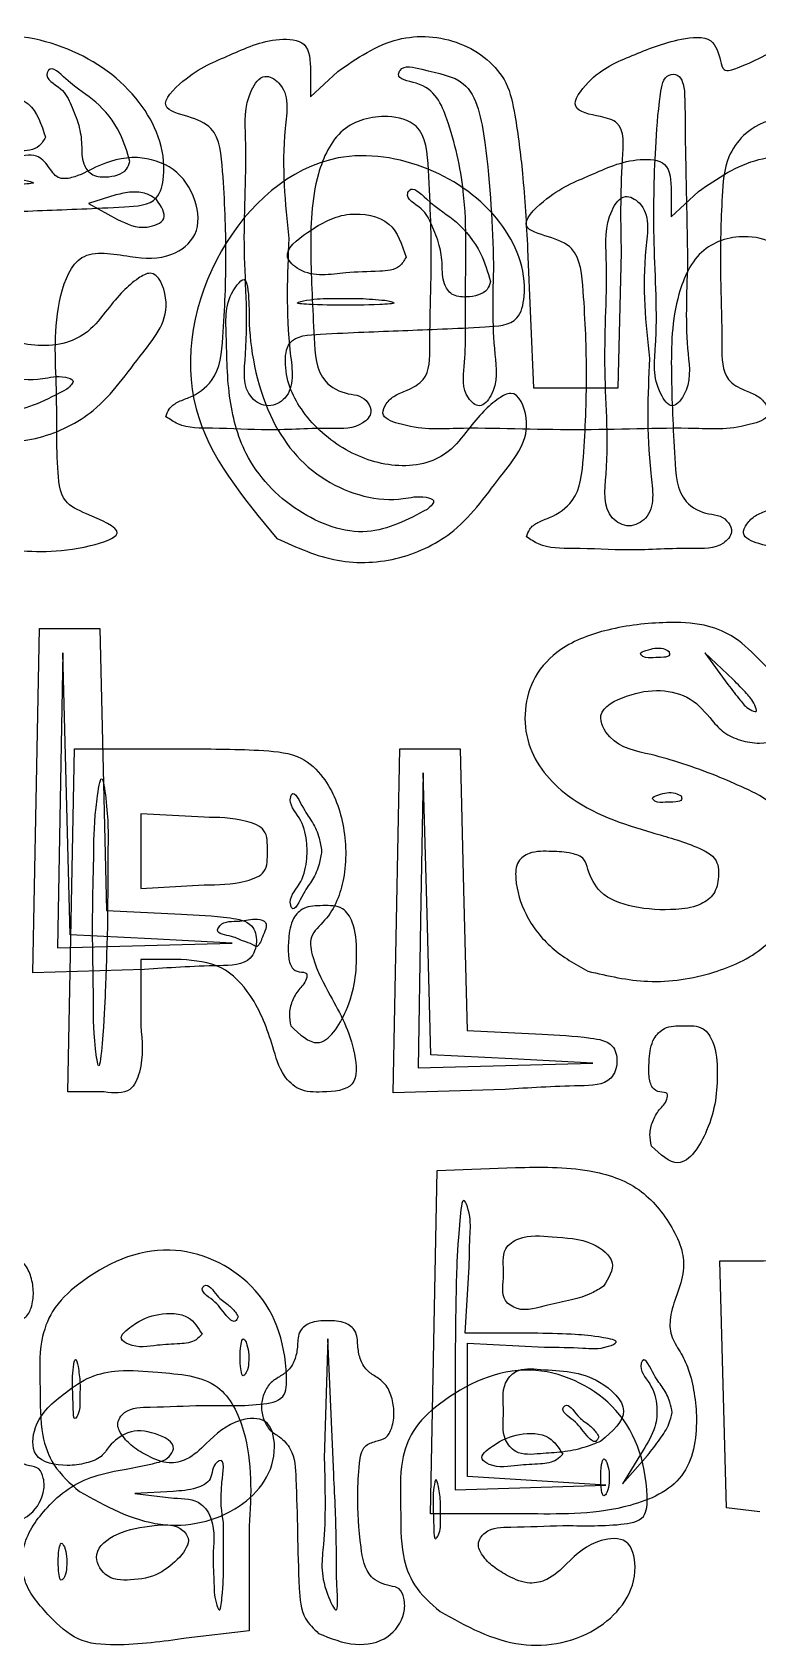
# Model space of a CAD drawing. Extents: x 0.12 to 3.45, y 0.56 to 2.39.
# Drawn here: x 2.2913 to 2.4918, y 1.8884 to 2.3354 of the extents above; entities that cross this region are included whole.
import ezdxf

# ---------------------------------------------------------------- set-up
doc = ezdxf.new("R2010")
doc.units = 0
doc.layers.get('0').update_dxf_attribs({"linetype": 'CONTINUOUS'})

msp = doc.modelspace()

# ---------------------------------------------------------------- linework, layer by layer
at = {"color": 7}
for p, q in [((2.368214, 2.324636), (2.368214, 2.317585)), ((2.368214, 2.317585), (2.375715, 2.324586)), ((2.294881, 2.306414), (2.294881, 2.306414)), ((2.318214, 2.299673), (2.318215, 2.299673)), ((2.314342, 2.290437), (2.306763, 2.288032)), ((2.325585, 2.289178), (2.325585, 2.289178)), ((2.467916, 2.291403), (2.467916, 2.284352)), ((2.467916, 2.284352), (2.475416, 2.291352)), ((2.306763, 2.288032), (2.31484, 2.283669)), ((2.36221, 2.278385), (2.36221, 2.278385)), ((2.428214, 2.275414), (2.429881, 2.237081)), ((2.394583, 2.27318), (2.394583, 2.27318)), ((2.418778, 2.271247), (2.418778, 2.271247)), ((2.453215, 2.237081), (2.454157, 2.274581)), ((2.472458, 2.271244), (2.472458, 2.271244)), ((2.417916, 2.266439), (2.417916, 2.266439)), ((2.388749, 2.261258), (2.388749, 2.261258)), ((2.461911, 2.245151), (2.461911, 2.245151)), ((2.300765, 2.236637), (2.300765, 2.236637)), ((2.429881, 2.237081), (2.441548, 2.237081)), ((2.441548, 2.237081), (2.453215, 2.237081)), ((2.328214, 2.229059), (2.328214, 2.229059)), ((2.400467, 2.203403), (2.400467, 2.203403)), ((2.358911, 2.195379), (2.358911, 2.195379)), ((2.427916, 2.195826), (2.427916, 2.195826)), ((2.292289, 2.122787), (2.293214, 2.170413)), ((2.293214, 2.170413), (2.301548, 2.170413)), ((2.301548, 2.170413), (2.309881, 2.170413)), ((2.309881, 2.170413), (2.310819, 2.131403)), ((2.299648, 2.163747), (2.298931, 2.122913)), ((2.300702, 2.12473), (2.299648, 2.163747)), ((2.467312, 2.164094), (2.467312, 2.164094)), ((2.485049, 2.156339), (2.477254, 2.163747)), ((2.477254, 2.163747), (2.483568, 2.154907)), ((2.485049, 2.156339), (2.485049, 2.156339)), ((2.301991, 2.08968), (2.302916, 2.13718)), ((2.302916, 2.13718), (2.334091, 2.137122)), ((2.39199, 2.089554), (2.392916, 2.13718)), ((2.392916, 2.13718), (2.401249, 2.13718)), ((2.401249, 2.13718), (2.409583, 2.13718)), ((2.409583, 2.13718), (2.41052, 2.09817)), ((2.310819, 2.131403), (2.311757, 2.092393)), ((2.399349, 2.130514), (2.398633, 2.08968)), ((2.400404, 2.091497), (2.399349, 2.130514)), ((2.301757, 2.085713), (2.300702, 2.12473)), ((2.470645, 2.124094), (2.470645, 2.124094)), ((2.291363, 2.07516), (2.292289, 2.122786)), ((2.292289, 2.122786), (2.292289, 2.122787)), ((2.298931, 2.122913), (2.298215, 2.08208)), ((2.338749, 2.118188), (2.321249, 2.119196)), ((2.321249, 2.119196), (2.321249, 2.108847)), ((2.321249, 2.108847), (2.321249, 2.098499)), ((2.356249, 2.108847), (2.356249, 2.108847)), ((2.371249, 2.108847), (2.371249, 2.108847)), ((2.321249, 2.098499), (2.338749, 2.099506)), ((2.41052, 2.09817), (2.411458, 2.05916)), ((2.311757, 2.092393), (2.332486, 2.091403)), ((2.301066, 2.04218), (2.30199, 2.08968)), ((2.30199, 2.08968), (2.301991, 2.08968)), ((2.312088, 2.089967), (2.312088, 2.089967)), ((2.391065, 2.041928), (2.39199, 2.089554)), ((2.39199, 2.089554), (2.39199, 2.089554)), ((2.398633, 2.08968), (2.397916, 2.048847)), ((2.401458, 2.05248), (2.400404, 2.091497)), ((2.324152, 2.084549), (2.301757, 2.085713)), ((2.322381, 2.082733), (2.346548, 2.083387)), ((2.346548, 2.083387), (2.324152, 2.08455)), ((2.324152, 2.08455), (2.324152, 2.084549)), ((2.355588, 2.08666), (2.355588, 2.08666)), ((2.298215, 2.08208), (2.322381, 2.082733)), ((2.332399, 2.078847), (2.321249, 2.078847)), ((2.321249, 2.078847), (2.321249, 2.060513)), ((2.322289, 2.07612), (2.291363, 2.07516)), ((2.444881, 2.075591), (2.444881, 2.075591)), ((2.362737, 2.060456), (2.362737, 2.060456)), ((2.411458, 2.05916), (2.432187, 2.05817)), ((2.423854, 2.051317), (2.401458, 2.05248)), ((2.397916, 2.048847), (2.422083, 2.0495)), ((2.422083, 2.0495), (2.446249, 2.050153)), ((2.446249, 2.050153), (2.423854, 2.051317)), ((2.423854, 2.051317), (2.423854, 2.051317)), ((2.311157, 2.04218), (2.301066, 2.04218)), ((2.42199, 2.042888), (2.391065, 2.041928)), ((2.462438, 2.027223), (2.462439, 2.027223)), ((2.403214, 2.020414), (2.424881, 2.021271)), ((2.40229, 1.972914), (2.403214, 2.020414)), ((2.410931, 1.975414), (2.412073, 1.993751)), ((2.482264, 1.961246), (2.481314, 1.995413)), ((2.481314, 1.995413), (2.491014, 1.995413)), ((2.449203, 1.988402), (2.449203, 1.988402)), ((2.348214, 1.980005), (2.348214, 1.980005)), ((2.338214, 1.975189), (2.338214, 1.975189)), ((2.350422, 1.972914), (2.350422, 1.972914)), ((2.372964, 1.973847), (2.371979, 1.940751)), ((2.374607, 1.93634), (2.372964, 1.973847)), ((2.401365, 1.925413), (2.402289, 1.972913)), ((2.402289, 1.972913), (2.40229, 1.972914)), ((2.408214, 1.97208), (2.408214, 1.93208)), ((2.431043, 1.975414), (2.410931, 1.975414)), ((2.411548, 1.954198), (2.411548, 1.972649)), ((2.411548, 1.972649), (2.432907, 1.971531)), ((2.303905, 1.966208), (2.303905, 1.966208)), ((2.483214, 1.92708), (2.482264, 1.961246)), ((2.411548, 1.935746), (2.411548, 1.954198)), ((2.468214, 1.953479), (2.468214, 1.953479)), ((2.447916, 1.946772), (2.447916, 1.946772)), ((2.448434, 1.945531), (2.448434, 1.945531)), ((2.437916, 1.941956), (2.437916, 1.941956)), ((2.460156, 1.94305), (2.454485, 1.933747)), ((2.454485, 1.933747), (2.46135, 1.941616)), ((2.374607, 1.93634), (2.374607, 1.93634)), ((2.430714, 1.934544), (2.411548, 1.935746)), ((2.450124, 1.93968), (2.450124, 1.93968)), ((2.304285, 1.931642), (2.304285, 1.931642)), ((2.330184, 1.931647), (2.319583, 1.931114)), ((2.403606, 1.932975), (2.403607, 1.932975)), ((2.408214, 1.93208), (2.429048, 1.93271)), ((2.429048, 1.93271), (2.449881, 1.93334)), ((2.430714, 1.934543), (2.430714, 1.934544)), ((2.449881, 1.93334), (2.430714, 1.934543)), ((2.319583, 1.931114), (2.330416, 1.929769)), ((2.492381, 1.926025), (2.483214, 1.92708)), ((2.344129, 1.923014), (2.344129, 1.923014)), ((2.42934, 1.925413), (2.401365, 1.925413)), ((2.351249, 1.922008), (2.351249, 1.893109)), ((2.300124, 1.916347), (2.300124, 1.916347)), ((2.332032, 1.913463), (2.332032, 1.913463)), ((2.296098, 1.897029), (2.296098, 1.897029)), ((2.403987, 1.898409), (2.403987, 1.898409)), ((2.351249, 1.893109), (2.333749, 1.891007)), ((2.370416, 1.892368), (2.370416, 1.892368))]:
    msp.add_line(p, q, dxfattribs=at)
for points, knots in [([(2.25921, 2.228613), (2.249773, 2.239902), (2.230468, 2.262997), (2.23871, 2.30961), (2.26976, 2.337749), (2.301777, 2.332616), (2.32183, 2.318289), (2.329087, 2.301163), (2.326081, 2.287684), (2.311278, 2.28678), (2.293936, 2.286124), (2.277078, 2.285481), (2.261976, 2.28462), (2.260939, 2.273575), (2.265975, 2.262607), (2.277545, 2.252269), (2.290353, 2.248188), (2.3004, 2.249016), (2.30736, 2.252574), (2.311703, 2.258371), (2.31608, 2.263674), (2.319812, 2.267005), (2.3255, 2.270309), (2.330813, 2.257642), (2.320461, 2.245679), (2.310341, 2.23055), (2.293291, 2.222126), (2.275438, 2.221195), (2.264681, 2.226112), (2.25921, 2.228613)], [0, 0, 0, 0, 0.042289, 0.086513, 0.127754, 0.152895, 0.177583, 0.199124, 0.20538, 0.214512, 0.237228, 0.260046, 0.268858, 0.274962, 0.288847, 0.304746, 0.31994, 0.3278, 0.334455, 0.342651, 0.349289, 0.354837, 0.358333, 0.366345, 0.382814, 0.403849, 0.420532, 0.437752, 0.455576, 0.455576, 0.455576, 0.455576]), ([(2.328214, 2.229059), (2.328446, 2.229784), (2.328986, 2.231471), (2.331473, 2.233288), (2.335958, 2.234673), (2.342982, 2.239559), (2.34435, 2.254866), (2.345083, 2.274098), (2.344329, 2.292465), (2.342938, 2.308881), (2.334857, 2.312062), (2.325236, 2.314529), (2.335357, 2.324927), (2.345545, 2.32879), (2.356451, 2.334059), (2.367941, 2.333211), (2.36812, 2.327589), (2.368214, 2.324636)], [0, 0, 0, 0, 0.00224, 0.005216, 0.008687, 0.016497, 0.02893, 0.051598, 0.074863, 0.087104, 0.094291, 0.101015, 0.10925, 0.124244, 0.138535, 0.145452, 0.153099, 0.153099, 0.153099, 0.153099]), ([(2.454157, 2.274581), (2.454004, 2.282484), (2.453789, 2.293539), (2.455289, 2.310381), (2.447719, 2.312304), (2.438825, 2.313861), (2.446802, 2.324772), (2.457065, 2.328962), (2.467956, 2.333452), (2.47935, 2.334747), (2.481313, 2.32892), (2.482266, 2.324103), (2.488368, 2.326303), (2.495477, 2.329846), (2.50606, 2.335533), (2.519586, 2.334461), (2.527909, 2.32623), (2.536431, 2.317783), (2.538556, 2.302213), (2.537952, 2.280991), (2.538964, 2.25932), (2.539388, 2.240417), (2.546959, 2.234713), (2.551689, 2.233267), (2.553919, 2.231536), (2.555718, 2.228311), (2.548934, 2.226118), (2.540567, 2.22579), (2.525613, 2.225084), (2.512193, 2.226096), (2.50166, 2.225542), (2.497597, 2.229958), (2.498946, 2.23318), (2.501356, 2.23504), (2.50463, 2.235411), (2.50805, 2.235896), (2.511085, 2.237793), (2.515509, 2.244472), (2.513892, 2.260735), (2.513959, 2.280645), (2.514346, 2.299146), (2.507293, 2.310808), (2.496715, 2.312466), (2.48827, 2.308155), (2.482614, 2.300002), (2.481716, 2.286815), (2.48133, 2.269219), (2.482034, 2.253113), (2.481869, 2.239654), (2.487693, 2.236455), (2.491597, 2.235136), (2.493962, 2.23296), (2.495828, 2.228985), (2.485975, 2.225216), (2.469761, 2.226338), (2.441548, 2.224793), (2.413334, 2.226338), (2.39712, 2.225216), (2.387267, 2.228985), (2.389133, 2.23296), (2.391498, 2.235137), (2.395405, 2.236454), (2.401243, 2.23968), (2.401051, 2.253199), (2.401859, 2.27194), (2.401226, 2.29128), (2.400012, 2.309989), (2.387815, 2.313138), (2.375625, 2.309621), (2.368437, 2.293687), (2.367998, 2.273722), (2.368946, 2.255275), (2.369816, 2.239172), (2.377291, 2.235344), (2.381758, 2.235071), (2.384154, 2.233169), (2.385497, 2.22996), (2.381434, 2.225539), (2.370936, 2.226109), (2.357231, 2.224997), (2.343199, 2.226021), (2.333036, 2.225731), (2.329282, 2.228322), (2.328214, 2.229059)], [0, 0, 0, 0, 0.02563, 0.035854, 0.04077, 0.04815, 0.055614, 0.069872, 0.08419, 0.09233, 0.098436, 0.101055, 0.104826, 0.113234, 0.12818, 0.13859, 0.151534, 0.162109, 0.173718, 0.196748, 0.226079, 0.240814, 0.249007, 0.252478, 0.255454, 0.257694, 0.261533, 0.271191, 0.286669, 0.304224, 0.312895, 0.31672, 0.319382, 0.322275, 0.325526, 0.329057, 0.332599, 0.335855, 0.352576, 0.378236, 0.397448, 0.406851, 0.415961, 0.426548, 0.433714, 0.444762, 0.46523, 0.486227, 0.495678, 0.500996, 0.504678, 0.507987, 0.510706, 0.51581, 0.531952, 0.564975, 0.597998, 0.61414, 0.619244, 0.621964, 0.625272, 0.628954, 0.634279, 0.643792, 0.66496, 0.692513, 0.70504, 0.713317, 0.726183, 0.740091, 0.761829, 0.785565, 0.798055, 0.805136, 0.808371, 0.811255, 0.813916, 0.81774, 0.826411, 0.843967, 0.859445, 0.869103, 0.872942, 0.872942, 0.872942, 0.872942]), ([(2.375715, 2.324586), (2.381046, 2.328255), (2.391197, 2.335241), (2.409915, 2.334068), (2.422436, 2.324245), (2.425205, 2.31011), (2.427146, 2.294828), (2.42783, 2.282404), (2.428214, 2.275414)], [0, 0, 0, 0, 0.018926, 0.036029, 0.052729, 0.061995, 0.078288, 0.099249, 0.099249, 0.099249, 0.099249]), ([(2.318215, 2.299673), (2.317467, 2.302313), (2.315734, 2.308434), (2.30893, 2.316896), (2.302687, 2.320105), (2.296527, 2.326473), (2.294407, 2.322546), (2.299874, 2.320131), (2.302034, 2.315167), (2.304293, 2.30992), (2.305041, 2.304385), (2.304821, 2.299541), (2.307451, 2.295639), (2.311405, 2.295254), (2.314724, 2.295748), (2.317488, 2.297187), (2.317989, 2.2989), (2.318214, 2.299673)], [0, 0, 0, 0, 0.008266, 0.019166, 0.029648, 0.034998, 0.035828, 0.041556, 0.04696, 0.052904, 0.05835, 0.063664, 0.067165, 0.071202, 0.07461, 0.077452, 0.079784, 0.079784, 0.079784, 0.079784]), ([(2.418778, 2.271247), (2.418417, 2.281954), (2.417873, 2.298132), (2.413411, 2.322686), (2.401684, 2.324251), (2.393636, 2.326695), (2.391743, 2.322281), (2.401986, 2.32148), (2.407158, 2.30905), (2.411899, 2.288431), (2.410711, 2.265115), (2.411295, 2.246384), (2.409837, 2.235599), (2.415117, 2.23087), (2.420353, 2.23728), (2.418232, 2.250784), (2.418556, 2.26294), (2.418778, 2.271247)], [0, 0, 0, 0, 0.033816, 0.051097, 0.063201, 0.069241, 0.070333, 0.07582, 0.088937, 0.10938, 0.139387, 0.157852, 0.166626, 0.170395, 0.174569, 0.186109, 0.211015, 0.211015, 0.211015, 0.211015]), ([(2.36221, 2.278385), (2.361152, 2.288112), (2.359651, 2.301918), (2.362809, 2.319823), (2.35492, 2.324483), (2.349599, 2.31657), (2.350897, 2.301087), (2.348988, 2.275987), (2.351438, 2.253632), (2.348988, 2.235293), (2.356533, 2.231151), (2.364206, 2.235304), (2.361108, 2.254282), (2.36175, 2.268318), (2.36221, 2.278385)], [0, 0, 0, 0, 0.030449, 0.043215, 0.047402, 0.052714, 0.06607, 0.095288, 0.125847, 0.138099, 0.143131, 0.148131, 0.160647, 0.192404, 0.192404, 0.192404, 0.192404]), ([(2.472458, 2.271244), (2.472336, 2.278161), (2.472115, 2.290656), (2.471742, 2.306155), (2.471742, 2.31606), (2.471463, 2.321122), (2.469938, 2.323896), (2.465743, 2.323836), (2.464314, 2.314413), (2.46329, 2.30025), (2.462776, 2.276267), (2.464543, 2.253319), (2.462498, 2.238626), (2.46806, 2.230541), (2.473773, 2.237426), (2.471637, 2.250758), (2.472125, 2.262944), (2.472458, 2.271244)], [0, 0, 0, 0, 0.020747, 0.037479, 0.046572, 0.050345, 0.052828, 0.055053, 0.060868, 0.075775, 0.102209, 0.130643, 0.143988, 0.148538, 0.152746, 0.164353, 0.189144, 0.189144, 0.189144, 0.189144]), ([(2.294881, 2.306414), (2.293769, 2.309926), (2.291458, 2.317224), (2.277995, 2.319489), (2.269529, 2.314818), (2.25979, 2.307547), (2.267806, 2.300382), (2.27726, 2.302373), (2.2861, 2.302379), (2.292862, 2.302884), (2.29436, 2.305503), (2.294881, 2.306414)], [0, 0, 0, 0, 0.010335, 0.021479, 0.034198, 0.042922, 0.047653, 0.060516, 0.069939, 0.075601, 0.078624, 0.078624, 0.078624, 0.078624]), ([(2.358911, 2.195379), (2.349474, 2.206668), (2.330169, 2.229763), (2.338411, 2.276376), (2.369461, 2.304515), (2.401478, 2.299382), (2.421531, 2.285055), (2.428788, 2.267929), (2.425782, 2.25445), (2.41098, 2.253546), (2.393637, 2.25289), (2.37678, 2.252247), (2.361678, 2.251386), (2.36064, 2.240341), (2.365676, 2.229373), (2.377247, 2.219035), (2.390055, 2.214954), (2.400102, 2.215782), (2.407061, 2.21934), (2.411404, 2.225137), (2.415782, 2.23044), (2.419514, 2.233771), (2.425202, 2.237075), (2.430515, 2.224408), (2.420162, 2.212445), (2.410043, 2.197316), (2.392993, 2.188892), (2.37514, 2.187962), (2.364383, 2.192878), (2.358911, 2.195379)], [0, 0, 0, 0, 0.042289, 0.086513, 0.127754, 0.152895, 0.177583, 0.199124, 0.20538, 0.214512, 0.237228, 0.260046, 0.268858, 0.274962, 0.288847, 0.304746, 0.31994, 0.3278, 0.334455, 0.342651, 0.349289, 0.354837, 0.358333, 0.366345, 0.382814, 0.403849, 0.420532, 0.437751, 0.455576, 0.455576, 0.455576, 0.455576]), ([(2.300765, 2.236637), (2.30176, 2.237549), (2.303499, 2.239144), (2.298611, 2.240629), (2.289559, 2.237998), (2.270475, 2.243148), (2.254964, 2.262628), (2.251118, 2.28424), (2.251594, 2.294837), (2.250574, 2.301395), (2.244751, 2.295178), (2.245324, 2.284509), (2.245328, 2.268382), (2.250026, 2.249915), (2.263666, 2.235378), (2.283794, 2.227697), (2.295325, 2.233771), (2.300765, 2.236637)], [0, 0, 0, 0, 0.002966, 0.005187, 0.011532, 0.033566, 0.057104, 0.084538, 0.092404, 0.095542, 0.097985, 0.111213, 0.129111, 0.145691, 0.167095, 0.186925, 0.204637, 0.204637, 0.204637, 0.204637]), ([(2.254583, 2.195596), (2.254913, 2.196352), (2.255761, 2.198291), (2.258971, 2.200378), (2.26348, 2.202439), (2.270765, 2.205764), (2.270963, 2.221475), (2.271378, 2.240516), (2.27117, 2.259546), (2.270498, 2.27527), (2.262834, 2.279193), (2.25289, 2.282081), (2.261458, 2.292553), (2.272741, 2.294971), (2.283395, 2.299734), (2.292071, 2.302327), (2.29578, 2.298533), (2.297903, 2.294628), (2.303556, 2.295149), (2.30984, 2.299113), (2.319786, 2.301866), (2.330926, 2.298369), (2.336962, 2.289664), (2.337779, 2.279162), (2.32897, 2.272364), (2.317998, 2.273153), (2.303782, 2.276099), (2.296565, 2.257336), (2.298363, 2.237974), (2.297764, 2.219751), (2.298987, 2.205404), (2.306637, 2.201946), (2.319112, 2.196855), (2.300137, 2.190847), (2.287406, 2.192272), (2.27055, 2.192666), (2.260113, 2.192575), (2.255804, 2.194929), (2.254583, 2.195596)], [0, 0, 0, 0, 0.002439, 0.006254, 0.010932, 0.017782, 0.028131, 0.05269, 0.077249, 0.087599, 0.094449, 0.103225, 0.109364, 0.125769, 0.139153, 0.14552, 0.149884, 0.153969, 0.157678, 0.164887, 0.176772, 0.187173, 0.197658, 0.207058, 0.21548, 0.22701, 0.240317, 0.252264, 0.278235, 0.299998, 0.309448, 0.316212, 0.326254, 0.334401, 0.357172, 0.373071, 0.383524, 0.387661, 0.387661, 0.387661, 0.387661]), ([(2.427916, 2.195826), (2.428148, 2.196551), (2.428687, 2.198238), (2.431175, 2.200054), (2.435659, 2.201439), (2.442683, 2.206325), (2.444051, 2.221632), (2.444785, 2.240864), (2.444031, 2.259232), (2.442639, 2.275648), (2.434558, 2.278829), (2.424937, 2.281295), (2.435059, 2.291693), (2.445247, 2.295557), (2.456153, 2.300825), (2.467643, 2.299978), (2.467822, 2.294355), (2.467916, 2.291403)], [0, 0, 0, 0, 0.00224, 0.005216, 0.008687, 0.016497, 0.02893, 0.051598, 0.074863, 0.087104, 0.094291, 0.101015, 0.10925, 0.124244, 0.138535, 0.145452, 0.153099, 0.153099, 0.153099, 0.153099]), ([(2.553858, 2.241347), (2.553705, 2.24925), (2.553491, 2.260306), (2.554991, 2.277148), (2.54742, 2.27907), (2.538526, 2.280628), (2.546504, 2.291538), (2.556766, 2.295728), (2.567657, 2.300219), (2.579052, 2.301513), (2.581014, 2.295687), (2.581968, 2.290869), (2.588069, 2.29307), (2.595179, 2.296612), (2.605762, 2.302299), (2.619288, 2.301228), (2.62761, 2.292996), (2.636133, 2.28455), (2.638258, 2.26898), (2.637653, 2.247757), (2.638665, 2.226087), (2.63909, 2.207184), (2.64666, 2.201479), (2.651391, 2.200034), (2.653621, 2.198303), (2.65542, 2.195077), (2.648636, 2.192885), (2.640268, 2.192556), (2.625314, 2.19185), (2.611894, 2.192862), (2.601361, 2.192309), (2.597298, 2.196724), (2.598648, 2.199947), (2.601057, 2.201806), (2.604331, 2.202178), (2.607752, 2.202663), (2.610786, 2.204559), (2.615211, 2.211238), (2.613594, 2.227502), (2.613661, 2.247412), (2.614047, 2.265912), (2.606995, 2.277575), (2.596416, 2.279232), (2.587972, 2.274922), (2.582315, 2.266768), (2.581417, 2.253582), (2.581031, 2.235985), (2.581735, 2.219879), (2.581571, 2.20642), (2.587395, 2.203222), (2.591298, 2.201903), (2.593663, 2.199727), (2.595529, 2.195751), (2.585676, 2.191983), (2.569463, 2.193104), (2.541249, 2.19156), (2.513035, 2.193104), (2.496822, 2.191982), (2.486969, 2.195751), (2.488835, 2.199727), (2.4912, 2.201903), (2.495107, 2.203221), (2.500945, 2.206447), (2.500752, 2.219965), (2.50156, 2.238706), (2.500927, 2.258046), (2.499713, 2.276756), (2.487517, 2.279904), (2.475327, 2.276387), (2.468139, 2.260454), (2.4677, 2.240488), (2.468647, 2.222041), (2.469518, 2.205938), (2.476992, 2.202111), (2.48146, 2.201838), (2.483856, 2.199936), (2.485198, 2.196727), (2.481136, 2.192306), (2.470637, 2.192875), (2.456933, 2.191763), (2.4429, 2.192787), (2.432738, 2.192498), (2.428984, 2.195089), (2.427916, 2.195826)], [0, 0, 0, 0, 0.02563, 0.035854, 0.04077, 0.04815, 0.055614, 0.069872, 0.08419, 0.09233, 0.098436, 0.101055, 0.104826, 0.113234, 0.12818, 0.13859, 0.151534, 0.162109, 0.173718, 0.196748, 0.226079, 0.240814, 0.249007, 0.252478, 0.255454, 0.257694, 0.261533, 0.271191, 0.286669, 0.304224, 0.312895, 0.31672, 0.319382, 0.322275, 0.325526, 0.329057, 0.332599, 0.335855, 0.352576, 0.378236, 0.397448, 0.406851, 0.415961, 0.426548, 0.433714, 0.444762, 0.465231, 0.486227, 0.495678, 0.500996, 0.504678, 0.507987, 0.510707, 0.51581, 0.531952, 0.564975, 0.597998, 0.61414, 0.619244, 0.621964, 0.625272, 0.628954, 0.634279, 0.643792, 0.66496, 0.692513, 0.70504, 0.713317, 0.726182, 0.740091, 0.761829, 0.785565, 0.798055, 0.805136, 0.808371, 0.811255, 0.813916, 0.81774, 0.826411, 0.843967, 0.859445, 0.869102, 0.872942, 0.872942, 0.872942, 0.872942]), ([(2.475416, 2.291352), (2.480748, 2.295022), (2.490898, 2.302007), (2.509616, 2.300835), (2.522138, 2.291012), (2.524906, 2.276876), (2.526847, 2.261594), (2.527531, 2.249171), (2.527916, 2.24218)], [0, 0, 0, 0, 0.018926, 0.036029, 0.052729, 0.061995, 0.078288, 0.099249, 0.099249, 0.099249, 0.099249]), ([(2.289048, 2.294492), (2.28676, 2.294701), (2.281913, 2.295142), (2.274263, 2.294922), (2.269633, 2.29505), (2.263171, 2.293586), (2.272308, 2.293149), (2.278196, 2.293156), (2.284173, 2.293123), (2.293196, 2.29362), (2.290226, 2.294245), (2.289048, 2.294492)], [0, 0, 0, 0, 0.006959, 0.014743, 0.021702, 0.02428, 0.028202, 0.037632, 0.047063, 0.050985, 0.053563, 0.053563, 0.053563, 0.053563]), ([(2.325585, 2.289178), (2.324655, 2.28978), (2.32259, 2.291116), (2.318529, 2.291385), (2.315785, 2.290764), (2.314342, 2.290437)], [0, 0, 0, 0, 0.003282, 0.007286, 0.011731, 0.011731, 0.011731, 0.011731]), ([(2.31484, 2.283669), (2.317368, 2.282414), (2.321429, 2.280398), (2.329377, 2.283527), (2.32689, 2.287234), (2.325585, 2.289178)], [0, 0, 0, 0, 0.008456, 0.013586, 0.019249, 0.019249, 0.019249, 0.019249]), ([(2.417916, 2.266439), (2.417169, 2.269079), (2.415435, 2.2752), (2.408631, 2.283662), (2.402389, 2.286871), (2.396229, 2.293239), (2.394108, 2.289312), (2.399575, 2.286897), (2.401735, 2.281934), (2.403994, 2.276686), (2.404743, 2.271151), (2.404522, 2.266307), (2.407153, 2.262405), (2.411107, 2.262021), (2.414426, 2.262515), (2.41719, 2.263953), (2.41769, 2.265666), (2.417916, 2.266439)], [0, 0, 0, 0, 0.008266, 0.019166, 0.029648, 0.034998, 0.035828, 0.041556, 0.04696, 0.052905, 0.05835, 0.063665, 0.067165, 0.071202, 0.07461, 0.077452, 0.079784, 0.079784, 0.079784, 0.079784]), ([(2.461911, 2.245151), (2.460854, 2.254879), (2.459353, 2.268685), (2.46251, 2.28659), (2.454622, 2.291249), (2.449301, 2.283337), (2.450598, 2.267853), (2.448689, 2.242753), (2.451139, 2.220399), (2.44869, 2.202059), (2.456234, 2.197917), (2.463907, 2.202071), (2.46081, 2.221049), (2.461451, 2.235084), (2.461911, 2.245151)], [0, 0, 0, 0, 0.030449, 0.043215, 0.047402, 0.052714, 0.06607, 0.095288, 0.125847, 0.138099, 0.143131, 0.148131, 0.160647, 0.192404, 0.192404, 0.192404, 0.192404]), ([(2.394583, 2.27318), (2.393471, 2.276692), (2.39116, 2.28399), (2.377697, 2.286255), (2.36923, 2.281585), (2.359492, 2.274313), (2.367507, 2.267148), (2.376962, 2.269139), (2.385801, 2.269145), (2.392563, 2.26965), (2.394061, 2.272269), (2.394583, 2.27318)], [0, 0, 0, 0, 0.010335, 0.021479, 0.034198, 0.042922, 0.047653, 0.060516, 0.069939, 0.075601, 0.078624, 0.078624, 0.078624, 0.078624]), ([(2.400467, 2.203403), (2.401461, 2.204315), (2.403201, 2.20591), (2.398313, 2.207396), (2.389261, 2.204764), (2.370177, 2.209915), (2.354666, 2.229394), (2.350819, 2.251006), (2.351296, 2.261603), (2.350275, 2.268161), (2.344453, 2.261944), (2.345026, 2.251275), (2.345029, 2.235148), (2.349728, 2.216681), (2.363367, 2.202144), (2.383496, 2.194463), (2.395027, 2.200537), (2.400467, 2.203403)], [0, 0, 0, 0, 0.002966, 0.005187, 0.011532, 0.033566, 0.057104, 0.084538, 0.092404, 0.095542, 0.097985, 0.111213, 0.129111, 0.145691, 0.167095, 0.186925, 0.204637, 0.204637, 0.204637, 0.204637]), ([(2.388749, 2.261258), (2.386461, 2.261467), (2.381615, 2.261908), (2.373965, 2.261688), (2.369334, 2.261816), (2.362872, 2.260352), (2.37201, 2.259915), (2.377897, 2.259922), (2.383875, 2.259889), (2.392897, 2.260386), (2.389927, 2.261011), (2.388749, 2.261258)], [0, 0, 0, 0, 0.006959, 0.014743, 0.021702, 0.02428, 0.028202, 0.037632, 0.047063, 0.050985, 0.053563, 0.053563, 0.053563, 0.053563]), ([(2.444881, 2.075591), (2.44141, 2.077546), (2.434518, 2.081428), (2.427363, 2.090699), (2.424759, 2.099154), (2.424896, 2.105972), (2.429376, 2.108988), (2.434712, 2.108743), (2.4397, 2.108568), (2.444027, 2.107121), (2.445173, 2.102376), (2.448255, 2.096214), (2.458089, 2.092842), (2.467415, 2.092342), (2.475098, 2.093335), (2.479852, 2.096356), (2.4812, 2.101145), (2.481026, 2.107149), (2.472726, 2.111153), (2.45884, 2.114888), (2.440301, 2.121034), (2.426134, 2.137796), (2.42757, 2.155431), (2.437896, 2.166095), (2.451066, 2.170775), (2.46461, 2.172339), (2.476317, 2.171976), (2.485262, 2.168675), (2.493135, 2.161115), (2.500543, 2.15351), (2.50264, 2.140617), (2.493299, 2.138215), (2.487156, 2.139329), (2.482388, 2.141343), (2.478382, 2.145955), (2.473734, 2.151695), (2.464437, 2.153893), (2.456219, 2.152354), (2.446416, 2.147757), (2.451812, 2.137533), (2.461448, 2.136025), (2.471355, 2.132978), (2.480053, 2.129929), (2.488335, 2.126217), (2.495971, 2.122622), (2.500593, 2.114635), (2.500746, 2.105376), (2.501531, 2.096165), (2.499033, 2.087873), (2.491978, 2.080131), (2.478972, 2.074311), (2.461929, 2.071666), (2.450395, 2.074322), (2.444881, 2.075591)], [0, 0, 0, 0, 0.011875, 0.023583, 0.033869, 0.038594, 0.042324, 0.048568, 0.054104, 0.05784, 0.060759, 0.067932, 0.077756, 0.089649, 0.096227, 0.100745, 0.105488, 0.110625, 0.117106, 0.130156, 0.155676, 0.173488, 0.191951, 0.202393, 0.216501, 0.232868, 0.243252, 0.251345, 0.260807, 0.275445, 0.283953, 0.292857, 0.29819, 0.303285, 0.307827, 0.316376, 0.324883, 0.334386, 0.343269, 0.349702, 0.362108, 0.371206, 0.381069, 0.389599, 0.398665, 0.405575, 0.415946, 0.426029, 0.433194, 0.441185, 0.456624, 0.475014, 0.49186, 0.49186, 0.49186, 0.49186]), ([(2.467312, 2.164094), (2.466793, 2.1644), (2.465608, 2.165098), (2.463199, 2.165025), (2.461463, 2.164556), (2.458843, 2.16366), (2.460718, 2.1621), (2.463035, 2.162434), (2.465223, 2.162345), (2.467737, 2.162751), (2.467426, 2.163733), (2.467312, 2.164094)], [0, 0, 0, 0, 0.00179, 0.004087, 0.00664, 0.00844, 0.009426, 0.012288, 0.015233, 0.016926, 0.017914, 0.017914, 0.017914, 0.017914]), ([(2.483568, 2.154907), (2.484742, 2.153448), (2.48675, 2.150952), (2.488642, 2.14842), (2.491897, 2.146928), (2.490718, 2.150389), (2.488544, 2.15264), (2.486333, 2.15498), (2.485049, 2.156339)], [0, 0, 0, 0, 0.005437, 0.0093, 0.010985, 0.012751, 0.016654, 0.022066, 0.022066, 0.022066, 0.022066]), ([(2.334091, 2.137122), (2.341069, 2.137116), (2.351552, 2.137109), (2.365273, 2.13582), (2.373536, 2.128004), (2.377966, 2.116098), (2.378301, 2.101898), (2.374287, 2.09109), (2.367453, 2.085479), (2.369159, 2.077125), (2.374594, 2.067061), (2.380351, 2.056794), (2.381501, 2.042802), (2.371925, 2.042072), (2.365112, 2.042152), (2.359814, 2.047347), (2.357245, 2.056953), (2.353157, 2.067949), (2.343976, 2.077854), (2.336276, 2.078514), (2.332399, 2.078847)], [0, 0, 0, 0, 0.021165, 0.031791, 0.039698, 0.053782, 0.068843, 0.081484, 0.087408, 0.093046, 0.104605, 0.122178, 0.130392, 0.138884, 0.145445, 0.150865, 0.159484, 0.17496, 0.1861, 0.197396, 0.197396, 0.197396, 0.197396]), ([(2.312088, 2.089967), (2.312087, 2.096864), (2.312086, 2.108683), (2.312347, 2.118659), (2.310411, 2.131786), (2.308289, 2.118122), (2.30835, 2.107873), (2.307682, 2.088341), (2.308282, 2.069199), (2.308041, 2.059042), (2.309716, 2.046462), (2.31106, 2.060877), (2.311498, 2.070717), (2.311872, 2.082932), (2.312088, 2.089967)], [0, 0, 0, 0, 0.019587, 0.033569, 0.039018, 0.044718, 0.059317, 0.079749, 0.099949, 0.113931, 0.118721, 0.124966, 0.139565, 0.159392, 0.159392, 0.159392, 0.159392]), ([(2.371249, 2.108847), (2.37107, 2.110046), (2.370666, 2.11276), (2.368775, 2.117066), (2.366379, 2.119813), (2.363581, 2.12616), (2.361899, 2.121879), (2.365782, 2.118043), (2.367281, 2.112054), (2.367281, 2.10564), (2.365782, 2.099651), (2.361899, 2.095815), (2.363581, 2.091534), (2.366379, 2.097882), (2.368775, 2.100628), (2.370666, 2.104935), (2.37107, 2.107648), (2.371249, 2.108847)], [0, 0, 0, 0, 0.003669, 0.008301, 0.013041, 0.018043, 0.018848, 0.025121, 0.031747, 0.03745, 0.044076, 0.050349, 0.051154, 0.056156, 0.060895, 0.065528, 0.069197, 0.069197, 0.069197, 0.069197]), ([(2.470645, 2.124094), (2.470126, 2.1244), (2.468941, 2.125098), (2.466532, 2.125025), (2.464797, 2.124556), (2.462176, 2.12366), (2.464051, 2.1221), (2.466368, 2.122434), (2.468557, 2.122345), (2.471071, 2.122751), (2.47076, 2.123733), (2.470645, 2.124094)], [0, 0, 0, 0, 0.00179, 0.004087, 0.00664, 0.00844, 0.009426, 0.012288, 0.015233, 0.016926, 0.017914, 0.017914, 0.017914, 0.017914]), ([(2.356249, 2.108847), (2.356289, 2.110957), (2.356367, 2.115089), (2.34817, 2.118122), (2.342571, 2.118161), (2.338749, 2.118188)], [0, 0, 0, 0, 0.005716, 0.011193, 0.022973, 0.022973, 0.022973, 0.022973]), ([(2.338749, 2.099506), (2.342571, 2.099533), (2.34817, 2.099573), (2.356367, 2.102605), (2.356289, 2.106737), (2.356249, 2.108847)], [0, 0, 0, 0, 0.01178, 0.017256, 0.022973, 0.022973, 0.022973, 0.022973]), ([(2.362737, 2.060456), (2.362524, 2.061529), (2.36207, 2.063818), (2.362967, 2.067317), (2.364747, 2.070619), (2.366953, 2.072429), (2.367427, 2.075487), (2.36481, 2.07516), (2.362614, 2.076646), (2.361891, 2.08033), (2.36213, 2.08485), (2.362689, 2.089874), (2.366526, 2.093764), (2.371586, 2.093707), (2.377184, 2.093883), (2.380719, 2.088048), (2.381183, 2.078102), (2.380189, 2.066914), (2.371186, 2.052553), (2.365239, 2.058115), (2.362737, 2.060456)], [0, 0, 0, 0, 0.003245, 0.006922, 0.010586, 0.014199, 0.015754, 0.017788, 0.020051, 0.023411, 0.02821, 0.033977, 0.037981, 0.043223, 0.048745, 0.05332, 0.061704, 0.07813, 0.090069, 0.098745, 0.098745, 0.098745, 0.098745]), ([(2.332486, 2.091403), (2.336813, 2.091187), (2.34317, 2.09087), (2.352254, 2.08935), (2.353724, 2.083635), (2.351448, 2.077247), (2.338155, 2.077135), (2.328824, 2.076538), (2.322289, 2.07612)], [0, 0, 0, 0, 0.013495, 0.019829, 0.024418, 0.029233, 0.038072, 0.05873, 0.05873, 0.05873, 0.05873]), ([(2.355588, 2.08666), (2.355854, 2.087594), (2.356382, 2.089447), (2.352352, 2.090436), (2.348633, 2.088971), (2.343904, 2.089782), (2.341678, 2.085909), (2.346662, 2.085507), (2.349367, 2.08383), (2.351748, 2.083379), (2.353294, 2.082099), (2.354122, 2.083239), (2.354749, 2.084615), (2.355279, 2.085906), (2.355588, 2.08666)], [0, 0, 0, 0, 0.002461, 0.004881, 0.00987, 0.015441, 0.01678, 0.021026, 0.024653, 0.027379, 0.028613, 0.0293, 0.031017, 0.033428, 0.033428, 0.033428, 0.033428]), ([(2.321249, 2.060513), (2.321646, 2.056305), (2.322213, 2.050306), (2.318533, 2.041386), (2.313821, 2.041893), (2.311157, 2.04218)], [0, 0, 0, 0, 0.012841, 0.018304, 0.025407, 0.025407, 0.025407, 0.025407]), ([(2.432187, 2.05817), (2.436514, 2.057955), (2.442872, 2.057638), (2.451955, 2.056118), (2.453426, 2.050402), (2.451149, 2.044015), (2.437857, 2.043903), (2.428525, 2.043306), (2.42199, 2.042888)], [0, 0, 0, 0, 0.013495, 0.019829, 0.024418, 0.029233, 0.038072, 0.05873, 0.05873, 0.05873, 0.05873]), ([(2.462439, 2.027223), (2.462226, 2.028296), (2.461772, 2.030585), (2.462669, 2.034084), (2.464449, 2.037385), (2.466655, 2.039196), (2.467129, 2.042254), (2.464512, 2.041927), (2.462316, 2.043413), (2.461593, 2.047097), (2.461831, 2.051617), (2.46239, 2.05664), (2.466228, 2.060531), (2.471288, 2.060473), (2.476885, 2.06065), (2.48042, 2.054815), (2.480885, 2.044869), (2.479891, 2.033681), (2.470888, 2.01932), (2.464941, 2.024882), (2.462438, 2.027223)], [0, 0, 0, 0, 0.003245, 0.006922, 0.010586, 0.014199, 0.015754, 0.017788, 0.020051, 0.023411, 0.02821, 0.033977, 0.037981, 0.043223, 0.048745, 0.05332, 0.061704, 0.07813, 0.090069, 0.098745, 0.098745, 0.098745, 0.098745]), ([(2.424881, 2.021271), (2.431711, 2.021421), (2.443426, 2.021679), (2.459609, 2.016422), (2.467175, 2.006817), (2.471099, 1.998875), (2.471654, 1.992229), (2.469518, 1.986139), (2.467451, 1.980412), (2.46752, 1.974612), (2.470538, 1.97031), (2.473036, 1.965091), (2.474417, 1.958709), (2.475364, 1.9488), (2.472988, 1.934144), (2.452869, 1.92523), (2.438385, 1.925343), (2.42934, 1.925413)], [0, 0, 0, 0, 0.020475, 0.035124, 0.048936, 0.055796, 0.061523, 0.068354, 0.074915, 0.079817, 0.084962, 0.090285, 0.097169, 0.104314, 0.120539, 0.136962, 0.164275, 0.164275, 0.164275, 0.164275]), ([(2.270714, 1.925601), (2.269354, 1.926885), (2.265846, 1.930197), (2.265119, 1.940631), (2.264921, 1.953353), (2.264543, 1.966049), (2.264136, 1.975761), (2.260371, 1.979855), (2.25705, 1.98164), (2.255403, 1.984774), (2.254619, 1.988283), (2.255397, 1.991808), (2.257072, 1.994896), (2.259897, 1.996616), (2.262705, 1.998408), (2.264421, 2.001648), (2.264976, 2.005355), (2.265024, 2.009361), (2.268718, 2.012074), (2.273215, 2.012084), (2.277711, 2.012074), (2.281405, 2.009362), (2.281452, 2.005354), (2.28201, 2.001652), (2.283716, 1.998395), (2.286594, 1.996632), (2.289471, 1.994593), (2.291073, 1.990921), (2.291751, 1.986737), (2.291268, 1.982827), (2.289579, 1.979418), (2.2864, 1.978786), (2.282679, 1.977471), (2.28174, 1.971188), (2.281375, 1.962118), (2.281911, 1.951741), (2.283761, 1.941157), (2.289365, 1.938824), (2.293357, 1.938265), (2.294621, 1.934881), (2.29455, 1.929944), (2.290087, 1.923447), (2.280187, 1.921675), (2.274025, 1.924229), (2.270714, 1.925601)], [0, 0, 0, 0, 0.005462, 0.014087, 0.029503, 0.044331, 0.05271, 0.057196, 0.060319, 0.06381, 0.06737, 0.070931, 0.074422, 0.077545, 0.080696, 0.084298, 0.088035, 0.092091, 0.095499, 0.100437, 0.105375, 0.108782, 0.112839, 0.116576, 0.120177, 0.123329, 0.126582, 0.130565, 0.134901, 0.139177, 0.142433, 0.145263, 0.148517, 0.153455, 0.162117, 0.176729, 0.185374, 0.191114, 0.193798, 0.196641, 0.200738, 0.208648, 0.217802, 0.228434, 0.228434, 0.228434, 0.228434]), ([(2.412073, 1.993751), (2.412121, 1.996919), (2.412205, 2.00235), (2.412597, 2.007806), (2.410143, 2.014236), (2.408916, 2.000898), (2.408444, 1.991685), (2.408299, 1.979302), (2.408214, 1.97208)], [0, 0, 0, 0, 0.009239, 0.015844, 0.018585, 0.024211, 0.038611, 0.058763, 0.058763, 0.058763, 0.058763]), ([(2.449203, 1.988402), (2.45059, 1.990666), (2.453442, 1.99532), (2.444868, 2.00179), (2.435856, 2.001774), (2.427179, 2.002981), (2.420686, 1.998485), (2.42216, 1.991681), (2.420461, 1.98494), (2.426757, 1.980922), (2.433238, 1.983314), (2.440062, 1.98442), (2.445382, 1.986023), (2.448123, 1.987729), (2.449203, 1.988402)], [0, 0, 0, 0, 0.006954, 0.014293, 0.025767, 0.034968, 0.039549, 0.046713, 0.053865, 0.057805, 0.066303, 0.073052, 0.078908, 0.082716, 0.082716, 0.082716, 0.082716]), ([(2.304285, 1.931642), (2.301668, 1.933927), (2.29685, 1.938136), (2.293222, 1.948575), (2.293601, 1.960266), (2.29291, 1.97197), (2.296569, 1.982452), (2.307921, 1.993026), (2.328324, 2.002439), (2.355162, 1.990087), (2.361859, 1.971643), (2.361517, 1.956776), (2.350433, 1.95505), (2.338914, 1.955716), (2.326468, 1.954914), (2.317454, 1.955005), (2.314195, 1.950473), (2.316132, 1.946779), (2.319045, 1.943797), (2.323542, 1.941191), (2.328586, 1.938966), (2.334769, 1.940388), (2.340372, 1.945997), (2.346552, 1.951648), (2.356898, 1.95236), (2.359942, 1.939171), (2.348885, 1.924616), (2.325394, 1.919897), (2.311506, 1.927624), (2.304285, 1.931642)], [0, 0, 0, 0, 0.010251, 0.018873, 0.032006, 0.04523, 0.053777, 0.064229, 0.09108, 0.115723, 0.142445, 0.148172, 0.154767, 0.170841, 0.185192, 0.192445, 0.196097, 0.19938, 0.203764, 0.208724, 0.214904, 0.219699, 0.226689, 0.238194, 0.244989, 0.252434, 0.271545, 0.29386, 0.318032, 0.318032, 0.318032, 0.318032]), ([(2.491014, 1.995413), (2.49313, 1.995484), (2.49769, 1.995637), (2.504464, 1.996408), (2.511393, 1.997399), (2.51707, 1.998976), (2.52257, 1.997292), (2.523338, 1.99431), (2.523755, 1.992692)], [0, 0, 0, 0, 0.006346, 0.013683, 0.020441, 0.027334, 0.031268, 0.035934, 0.035934, 0.035934, 0.035934]), ([(2.348214, 1.980005), (2.347963, 1.980434), (2.347211, 1.981713), (2.345086, 1.983692), (2.342268, 1.985335), (2.33982, 1.989603), (2.337358, 1.987143), (2.342457, 1.984054), (2.343677, 1.98145), (2.347208, 1.977872), (2.347956, 1.979457), (2.348214, 1.980005)], [0, 0, 0, 0, 0.001493, 0.004457, 0.0083, 0.012792, 0.013291, 0.017783, 0.023477, 0.026389, 0.027927, 0.027927, 0.027927, 0.027927]), ([(2.338214, 1.975189), (2.337115, 1.97694), (2.334493, 1.981115), (2.325713, 1.981075), (2.32038, 1.978814), (2.314533, 1.974239), (2.319838, 1.971031), (2.325265, 1.972251), (2.331428, 1.972379), (2.336087, 1.972892), (2.337681, 1.974613), (2.338214, 1.975189)], [0, 0, 0, 0, 0.005911, 0.014096, 0.02223, 0.02681, 0.029263, 0.037231, 0.043481, 0.048067, 0.050376, 0.050376, 0.050376, 0.050376]), ([(2.370416, 1.892368), (2.369056, 1.893652), (2.365547, 1.896963), (2.364821, 1.907398), (2.364623, 1.920119), (2.364244, 1.932816), (2.363837, 1.942528), (2.360072, 1.946622), (2.356751, 1.948407), (2.355105, 1.951541), (2.354321, 1.95505), (2.355099, 1.958575), (2.356774, 1.961663), (2.359599, 1.963383), (2.362407, 1.965174), (2.364122, 1.968415), (2.364678, 1.972122), (2.364726, 1.976128), (2.368419, 1.978841), (2.372916, 1.978851), (2.377412, 1.978841), (2.381106, 1.976128), (2.381153, 1.97212), (2.381712, 1.968419), (2.383418, 1.965162), (2.386295, 1.963399), (2.389173, 1.96136), (2.390774, 1.957688), (2.391452, 1.953504), (2.39097, 1.949594), (2.38928, 1.946185), (2.386101, 1.945553), (2.38238, 1.944237), (2.381442, 1.937955), (2.381076, 1.928885), (2.381613, 1.918508), (2.383463, 1.907924), (2.389067, 1.905591), (2.393058, 1.905032), (2.394322, 1.901648), (2.394251, 1.896711), (2.389789, 1.890214), (2.379888, 1.888442), (2.373727, 1.890996), (2.370416, 1.892368)], [0, 0, 0, 0, 0.005462, 0.014087, 0.029503, 0.044331, 0.05271, 0.057196, 0.060318, 0.06381, 0.06737, 0.070931, 0.074422, 0.077545, 0.080696, 0.084298, 0.088035, 0.092091, 0.095499, 0.100437, 0.105375, 0.108782, 0.112839, 0.116576, 0.120177, 0.123329, 0.126582, 0.130565, 0.134901, 0.139177, 0.142433, 0.145263, 0.148517, 0.153455, 0.162117, 0.176729, 0.185374, 0.191114, 0.193798, 0.196641, 0.200738, 0.208648, 0.217802, 0.228434, 0.228434, 0.228434, 0.228434]), ([(2.350422, 1.972914), (2.350116, 1.973396), (2.349424, 1.974489), (2.348678, 1.971277), (2.348776, 1.968743), (2.348703, 1.966227), (2.349389, 1.962992), (2.350926, 1.96519), (2.351036, 1.967256), (2.351211, 1.970197), (2.350677, 1.972035), (2.350422, 1.972914)], [0, 0, 0, 0, 0.001278, 0.002892, 0.006526, 0.01016, 0.011774, 0.013052, 0.015792, 0.018785, 0.021525, 0.021525, 0.021525, 0.021525]), ([(2.432907, 1.971531), (2.436541, 1.971533), (2.442632, 1.971535), (2.448414, 1.970821), (2.454224, 1.973228), (2.446586, 1.974707), (2.441106, 1.975164), (2.434693, 1.975323), (2.431043, 1.975414)], [0, 0, 0, 0, 0.010548, 0.01768, 0.020092, 0.023849, 0.031684, 0.042034, 0.042034, 0.042034, 0.042034]), ([(2.303905, 1.966208), (2.303646, 1.967206), (2.303123, 1.969223), (2.302255, 1.964164), (2.302396, 1.960267), (2.302517, 1.956608), (2.302652, 1.950816), (2.304551, 1.953929), (2.304297, 1.956997), (2.304599, 1.961593), (2.304134, 1.964688), (2.303905, 1.966208)], [0, 0, 0, 0, 0.002104, 0.004256, 0.009944, 0.015868, 0.018626, 0.019953, 0.023945, 0.028735, 0.033356, 0.033356, 0.033356, 0.033356]), ([(2.468214, 1.953479), (2.468024, 1.954447), (2.467568, 1.956771), (2.465665, 1.960531), (2.463261, 1.963116), (2.460603, 1.96939), (2.458772, 1.965233), (2.462714, 1.961359), (2.464248, 1.95548), (2.463698, 1.948817), (2.46144, 1.94514), (2.460156, 1.94305)], [0, 0, 0, 0, 0.00298, 0.007155, 0.011734, 0.016757, 0.017533, 0.02372, 0.030366, 0.035881, 0.04314, 0.04314, 0.04314, 0.04314]), ([(2.296098, 1.897029), (2.29331, 1.900073), (2.288251, 1.905597), (2.288136, 1.917907), (2.294153, 1.926302), (2.301028, 1.932683), (2.308608, 1.936313), (2.316704, 1.937706), (2.323628, 1.939107), (2.328644, 1.940262), (2.331544, 1.944852), (2.324502, 1.948411), (2.317963, 1.948793), (2.312902, 1.944995), (2.310352, 1.940809), (2.305841, 1.939275), (2.299922, 1.938451), (2.290745, 1.940077), (2.291643, 1.951974), (2.299181, 1.958122), (2.307024, 1.963784), (2.316153, 1.965516), (2.327744, 1.96437), (2.343373, 1.963474), (2.352468, 1.944249), (2.35173, 1.930781), (2.351249, 1.922008)], [0, 0, 0, 0, 0.011989, 0.021754, 0.034106, 0.041802, 0.049816, 0.058876, 0.066272, 0.071279, 0.073771, 0.080225, 0.087835, 0.094217, 0.097776, 0.102251, 0.10758, 0.116673, 0.124148, 0.13683, 0.145057, 0.152944, 0.163835, 0.180812, 0.194939, 0.221342, 0.221342, 0.221342, 0.221342]), ([(2.403987, 1.898409), (2.40137, 1.900694), (2.396552, 1.904902), (2.392923, 1.915342), (2.393302, 1.927032), (2.392611, 1.938737), (2.39627, 1.949219), (2.407623, 1.959793), (2.428025, 1.969206), (2.454863, 1.956853), (2.461561, 1.93841), (2.461218, 1.923543), (2.450134, 1.921817), (2.438615, 1.922483), (2.426169, 1.921681), (2.417156, 1.921772), (2.413896, 1.91724), (2.415834, 1.913546), (2.418746, 1.910564), (2.423243, 1.907958), (2.428287, 1.905733), (2.43447, 1.907154), (2.440073, 1.912763), (2.446253, 1.918415), (2.4566, 1.919127), (2.459643, 1.905938), (2.448586, 1.891383), (2.425096, 1.886664), (2.411208, 1.894391), (2.403987, 1.898409)], [0, 0, 0, 0, 0.010251, 0.018873, 0.032006, 0.04523, 0.053777, 0.064229, 0.09108, 0.115723, 0.142445, 0.148172, 0.154767, 0.170842, 0.185192, 0.192445, 0.196097, 0.19938, 0.203764, 0.208724, 0.214904, 0.219699, 0.226689, 0.238194, 0.244989, 0.252434, 0.271545, 0.29386, 0.318032, 0.318032, 0.318032, 0.318032]), ([(2.448434, 1.945531), (2.451642, 1.948277), (2.457993, 1.953714), (2.446076, 1.965029), (2.435418, 1.96492), (2.425338, 1.966067), (2.420785, 1.960644), (2.422041, 1.953747), (2.420788, 1.946852), (2.42533, 1.941424), (2.43161, 1.942154), (2.437799, 1.942396), (2.443481, 1.943513), (2.446901, 1.944907), (2.448434, 1.945531)], [0, 0, 0, 0, 0.010553, 0.020891, 0.037603, 0.044484, 0.048762, 0.056604, 0.064447, 0.068725, 0.075606, 0.081655, 0.08777, 0.092732, 0.092732, 0.092732, 0.092732]), ([(2.447916, 1.946772), (2.447664, 1.947201), (2.446912, 1.948479), (2.444787, 1.950459), (2.44197, 1.952102), (2.439522, 1.95637), (2.437059, 1.95391), (2.442159, 1.950821), (2.443378, 1.948217), (2.44691, 1.944639), (2.447658, 1.946224), (2.447916, 1.946772)], [0, 0, 0, 0, 0.001493, 0.004457, 0.0083, 0.012792, 0.013291, 0.017783, 0.023477, 0.026389, 0.027927, 0.027927, 0.027927, 0.027927]), ([(2.46135, 1.941616), (2.462527, 1.943096), (2.464723, 1.945857), (2.467259, 1.949789), (2.467943, 1.952432), (2.468214, 1.953479)], [0, 0, 0, 0, 0.005684, 0.010608, 0.013838, 0.013838, 0.013838, 0.013838]), ([(2.437916, 1.941956), (2.436816, 1.943707), (2.434194, 1.947882), (2.425414, 1.947842), (2.420082, 1.94558), (2.414234, 1.941006), (2.419539, 1.937798), (2.424966, 1.939018), (2.43113, 1.939145), (2.435788, 1.939659), (2.437382, 1.94138), (2.437916, 1.941956)], [0, 0, 0, 0, 0.005911, 0.014096, 0.02223, 0.02681, 0.029263, 0.037231, 0.043481, 0.048068, 0.050376, 0.050376, 0.050376, 0.050376]), ([(2.344129, 1.923014), (2.343627, 1.925905), (2.342853, 1.930358), (2.344736, 1.941226), (2.34088, 1.938947), (2.341402, 1.934652), (2.33594, 1.932037), (2.332327, 1.931792), (2.330184, 1.931647)], [0, 0, 0, 0, 0.011153, 0.01718, 0.018096, 0.022991, 0.027495, 0.034059, 0.034059, 0.034059, 0.034059]), ([(2.371979, 1.940751), (2.372195, 1.932448), (2.372536, 1.919344), (2.370448, 1.907648), (2.37599, 1.896292), (2.375241, 1.908747), (2.375465, 1.918278), (2.374923, 1.929682), (2.374607, 1.93634)], [0, 0, 0, 0, 0.023787, 0.037542, 0.042599, 0.047742, 0.061216, 0.08012, 0.08012, 0.08012, 0.08012]), ([(2.450124, 1.93968), (2.449818, 1.940163), (2.449126, 1.941255), (2.44838, 1.938043), (2.448477, 1.93551), (2.448404, 1.932994), (2.44909, 1.929759), (2.450627, 1.931956), (2.450737, 1.934023), (2.450912, 1.936964), (2.450379, 1.938802), (2.450124, 1.93968)], [0, 0, 0, 0, 0.001278, 0.002892, 0.006526, 0.01016, 0.011774, 0.013052, 0.015792, 0.018785, 0.021525, 0.021525, 0.021525, 0.021525]), ([(2.403607, 1.932975), (2.403348, 1.933972), (2.402825, 1.93599), (2.401956, 1.930931), (2.402098, 1.927034), (2.402218, 1.923375), (2.402354, 1.917583), (2.404252, 1.920696), (2.403999, 1.923764), (2.404301, 1.928359), (2.403835, 1.931455), (2.403606, 1.932975)], [0, 0, 0, 0, 0.002104, 0.004256, 0.009944, 0.015868, 0.018626, 0.019953, 0.023945, 0.028735, 0.033356, 0.033356, 0.033356, 0.033356]), ([(2.330416, 1.929769), (2.333145, 1.929695), (2.337748, 1.929571), (2.342131, 1.922287), (2.340917, 1.914645), (2.341563, 1.906619), (2.341485, 1.902435), (2.343182, 1.897416), (2.344086, 1.905437), (2.34415, 1.911254), (2.344137, 1.918681), (2.344129, 1.923014)], [0, 0, 0, 0, 0.007599, 0.012812, 0.023026, 0.030479, 0.035825, 0.038019, 0.041421, 0.050114, 0.062287, 0.062287, 0.062287, 0.062287]), ([(2.332032, 1.913463), (2.333383, 1.915219), (2.335563, 1.918053), (2.331275, 1.92286), (2.323573, 1.922057), (2.31566, 1.921017), (2.307427, 1.915271), (2.31114, 1.907234), (2.318865, 1.9069), (2.326374, 1.908211), (2.330214, 1.911775), (2.332032, 1.913463)], [0, 0, 0, 0, 0.005698, 0.009193, 0.016372, 0.027072, 0.034838, 0.040863, 0.047968, 0.056061, 0.063336, 0.063336, 0.063336, 0.063336]), ([(2.300124, 1.916347), (2.299818, 1.91683), (2.299126, 1.917922), (2.29838, 1.91471), (2.298477, 1.912177), (2.298404, 1.909661), (2.29909, 1.906426), (2.300627, 1.908623), (2.300737, 1.91069), (2.300912, 1.913631), (2.300379, 1.915469), (2.300124, 1.916347)], [0, 0, 0, 0, 0.001278, 0.002892, 0.006526, 0.01016, 0.011774, 0.013052, 0.015792, 0.018785, 0.021525, 0.021525, 0.021525, 0.021525]), ([(2.333749, 1.891007), (2.327324, 1.890107), (2.317496, 1.88873), (2.303492, 1.889656), (2.298526, 1.894608), (2.296098, 1.897029)], [0, 0, 0, 0, 0.019654, 0.030066, 0.040025, 0.040025, 0.040025, 0.040025])]:
    msp.add_open_spline(points, degree=3, knots=knots, dxfattribs=at)

doc.saveas('drawing.dxf')
